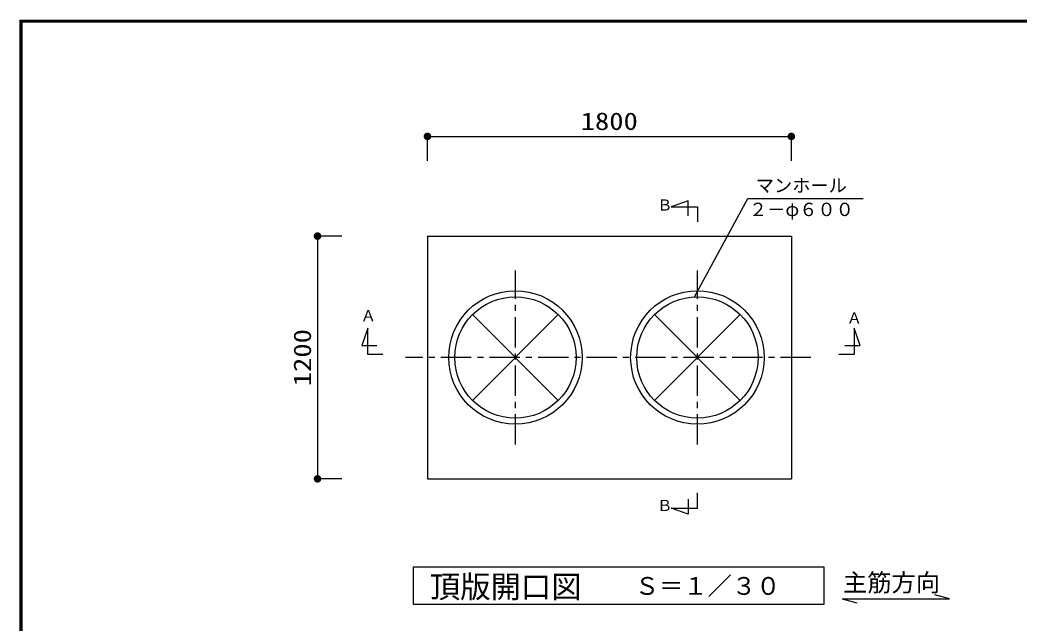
# Model space of a CAD drawing. Units: millimetres, scale not verified. Extents: x -8093 to 8093, y -5792 to 5792.
# Drawn here: x -8093 to -3147, y 2806 to 5792 of the extents above; entities that cross this region are included whole.
import ezdxf
from ezdxf.enums import TextEntityAlignment as Align

# ---------------------------------------------------------------- set-up
doc = ezdxf.new("R2010")
doc.units = ezdxf.units.MM
doc.header["$LTSCALE"] = 30
doc.linetypes.add('CHAIN1', pattern=[8, 5, -1, 1, -1])
for name, color, linetype, lineweight in [('0-0_Axis_waku', 7, 'Continuous', 25), ('0-1_00クル-フ-0躯体', 3, 'Continuous', 25), ('0-2_00クル-フ-1機器', 2, 'Continuous', 25), ('0-3_00クル-フ-6寸法', 132, 'Continuous', 25)]:
    doc.layers.add(name, color=color, linetype=linetype, lineweight=lineweight)
doc.styles.add('ＭＳ ゴシック', font='')
doc.styles.get('ＭＳ ゴシック').set_extended_font_data('MS Gothic')

msp = doc.modelspace()

# ---------------------------------------------------------------- linework, layer by layer
at = {"layer": '0-0_Axis_waku'}
for p, q in [((-8093.4, 5792.4), (8093.4, 5792.4)), ((-8093.4, 5792.4), (-8093.4, -5792.4)), ((-8092.8, 5791.8), (8092.8, 5791.8)), ((-8092.8, 5791.8), (-8092.8, -5791.8)), ((-8092.2, 5791.2), (8092.2, 5791.2)), ((-8092.2, 5791.2), (-8092.2, -5791.2)), ((-8091.6, 5790.6), (8091.6, 5790.6)), ((-8091.6, 5790.6), (-8091.6, -5790.6)), ((-8091, 5790), (8091, 5790)), ((-8091, 5790), (-8091, -5790)), ((-8090.4, 5789.4), (8090.4, 5789.4)), ((-8090.4, 5789.4), (-8090.4, -5789.4)), ((-8089.8, 5788.8), (8089.8, 5788.8)), ((-8089.8, 5788.8), (-8089.8, -5788.8)), ((-8089.2, 5788.2), (8089.2, 5788.2)), ((-8089.2, 5788.2), (-8089.2, -5788.2)), ((-8088.6, 5787.6), (8088.6, 5787.6)), ((-8088.6, 5787.6), (-8088.6, -5787.6)), ((-8088, 5787), (8088, 5787)), ((-8088, 5787), (-8088, -5787)), ((-8087.4, 5786.4), (8087.4, 5786.4)), ((-8087.4, 5786.4), (-8087.4, -5786.4)), ((-8086.8, 5785.8), (8086.8, 5785.8)), ((-8086.8, 5785.8), (-8086.8, -5785.8)), ((-8086.2, 5785.2), (8086.2, 5785.2)), ((-8086.2, 5785.2), (-8086.2, -5785.2)), ((-8085.6, 5784.6), (8085.6, 5784.6)), ((-8085.6, 5784.6), (-8085.6, -5784.6)), ((-8085, 5784), (8085, 5784)), ((-8085, 5784), (-8085, -5784))]:
    msp.add_line(p, q, dxfattribs=at)
at = {"layer": '0-1_00クル-フ-0躯体', "color": 2}
for p, q in [((-4757.91, 4423.63), (-4494.13, 4909.64)), ((-4494.13, 4909.64), (-3923.19, 4909.64))]:
    msp.add_line(p, q, dxfattribs=at)
at = {"layer": '0-1_00クル-フ-0躯体'}
msp.add_line((-4027.38, 2930.53), (-3954.93, 2911.12), dxfattribs=at)
for points in [[(-4787.99, 4823.63), (-4787.99, 4898.63), (-4872.99, 4868.63)], [(-4872.99, 4868.63), (-4742.99, 4868.63), (-4742.99, 4793.63)], [(-6297.91, 4138.63), (-6372.91, 4138.63), (-6372.91, 4268.63), (-6402.91, 4183.63), (-6327.91, 4183.63)], [(-3967.91, 4268.63), (-3967.91, 4138.63), (-4042.91, 4138.63)], [(-4012.91, 4183.63), (-3937.91, 4183.63), (-3967.91, 4268.63)], [(-4872.99, 3378.63), (-4742.99, 3378.63), (-4742.99, 3453.63)], [(-4787.99, 3423.63), (-4787.99, 3348.63), (-4872.99, 3378.63)], [(-4027.38, 2930.53), (-3496.42, 2930.53), (-3568.87, 2949.94)]]:
    msp.add_lwpolyline(points, dxfattribs=at)
msp.add_lwpolyline([(-4117.75, 3088.27), (-4117.75, 2901.96), (-6147.08, 2901.96), (-6147.08, 3088.27)], close=True, dxfattribs=at)
at = {"layer": '0-2_00クル-フ-1機器'}
for p, q in [((-6077.91, 4723.63), (-4277.91, 4723.63)), ((-4277.91, 4723.63), (-4277.91, 3523.63)), ((-5855.04, 4335.76), (-5430.78, 3911.5)), ((-5855.04, 3911.5), (-5430.78, 4335.76)), ((-4955.04, 4335.76), (-4530.78, 3911.5)), ((-4955.04, 3911.5), (-4530.78, 4335.76))]:
    msp.add_line(p, q, dxfattribs=at)
at = {"layer": '0-2_00クル-フ-1機器', "linetype": 'CHAIN1'}
for p, q in [((-5642.91, 3693.63), (-5642.91, 4553.63)), ((-4742.91, 3693.63), (-4742.91, 4553.63)), ((-4181.14, 4123.63), (-6186.69, 4123.63))]:
    msp.add_line(p, q, dxfattribs=at)
at = {"layer": '0-2_00クル-フ-1機器'}
msp.add_lwpolyline([(-6077.91, 4723.63), (-6077.91, 3523.63), (-4277.91, 3523.63)], dxfattribs=at)
for centre, radius in [((-5642.91, 4123.63), 330), ((-4742.91, 4123.63), 330), ((-5642.91, 4123.63), 300), ((-4742.91, 4123.63), 300)]:
    msp.add_circle(centre, radius, dxfattribs=at)
at = {"layer": '0-3_00クル-フ-6寸法', "color": 4}
for p, q in [((-6077.91, 5096.71), (-6077.91, 5216.71)), ((-6077.91, 5216.71), (-4277.91, 5216.71)), ((-4277.91, 5096.71), (-4277.91, 5216.71)), ((-6501.82, 4723.63), (-6621.82, 4723.63)), ((-6621.82, 4723.63), (-6621.82, 3523.63)), ((-6501.82, 3523.63), (-6621.82, 3523.63))]:
    msp.add_line(p, q, dxfattribs=at)
at = {"layer": '0-3_00クル-フ-6寸法'}
for points in [[(-6077.91, 5216.71), (-6096.66, 5216.71), (-6096.52, 5219.06)], [(-6077.91, 5216.71), (-6096.52, 5214.36), (-6096.66, 5216.71)], [(-6077.91, 5216.71), (-6096.52, 5219.06), (-6096.07, 5221.38)], [(-6077.91, 5216.71), (-6096.07, 5212.05), (-6096.52, 5214.36)], [(-6077.91, 5216.71), (-6096.07, 5221.38), (-6095.35, 5223.61)], [(-6077.91, 5216.71), (-6095.35, 5209.81), (-6096.07, 5212.05)], [(-6077.91, 5216.71), (-6095.35, 5223.61), (-6094.34, 5225.75)], [(-6077.91, 5216.71), (-6094.34, 5207.68), (-6095.35, 5209.81)], [(-6077.91, 5216.71), (-6094.34, 5225.75), (-6093.08, 5227.73)], [(-6077.91, 5216.71), (-6093.08, 5205.69), (-6094.34, 5207.68)], [(-6077.91, 5216.71), (-6093.08, 5227.73), (-6091.58, 5229.55)], [(-6077.91, 5216.71), (-6091.58, 5203.88), (-6093.08, 5205.69)], [(-6077.91, 5216.71), (-6091.58, 5229.55), (-6089.86, 5231.16)], [(-6077.91, 5216.71), (-6089.86, 5202.27), (-6091.58, 5203.88)], [(-6077.91, 5216.71), (-6089.86, 5231.16), (-6087.96, 5232.54)], [(-6077.91, 5216.71), (-6087.96, 5200.88), (-6089.86, 5202.27)], [(-6077.91, 5216.71), (-6087.96, 5232.54), (-6085.9, 5233.68)], [(-6077.91, 5216.71), (-6085.9, 5199.75), (-6087.96, 5200.88)], [(-6077.91, 5216.71), (-6085.9, 5233.68), (-6083.71, 5234.54)], [(-6077.91, 5216.71), (-6083.71, 5198.88), (-6085.9, 5199.75)], [(-6077.91, 5216.71), (-6083.71, 5234.54), (-6081.43, 5235.13)], [(-6077.91, 5216.71), (-6081.43, 5198.29), (-6083.71, 5198.88)], [(-6077.91, 5216.71), (-6081.43, 5235.13), (-6079.09, 5235.43)], [(-6077.91, 5216.71), (-6079.09, 5198), (-6081.43, 5198.29)], [(-6077.91, 5216.71), (-6079.09, 5235.43), (-6076.74, 5235.43)], [(-6077.91, 5216.71), (-6076.74, 5198), (-6079.09, 5198)], [(-6077.91, 5216.71), (-6076.74, 5235.43), (-6074.4, 5235.13)], [(-6077.91, 5216.71), (-6074.4, 5235.13), (-6072.12, 5234.54)], [(-6077.91, 5216.71), (-6072.12, 5234.54), (-6069.93, 5233.68)], [(-6077.91, 5216.71), (-6069.93, 5233.68), (-6067.87, 5232.54)], [(-6077.91, 5216.71), (-6067.87, 5232.54), (-6065.96, 5231.16)], [(-6077.91, 5216.71), (-6065.96, 5231.16), (-6064.24, 5229.55)], [(-6077.91, 5216.71), (-6064.24, 5229.55), (-6062.74, 5227.73)], [(-6077.91, 5216.71), (-6062.74, 5227.73), (-6061.48, 5225.75)], [(-6077.91, 5216.71), (-6061.48, 5225.75), (-6060.48, 5223.61)], [(-6077.91, 5216.71), (-6060.48, 5223.61), (-6059.75, 5221.38)], [(-6077.91, 5216.71), (-6059.75, 5221.38), (-6059.31, 5219.06)], [(-6077.91, 5216.71), (-6059.31, 5219.06), (-6059.16, 5216.71)], [(-6077.91, 5216.71), (-6074.4, 5198.29), (-6076.74, 5198)], [(-6077.91, 5216.71), (-6072.12, 5198.88), (-6074.4, 5198.29)], [(-6077.91, 5216.71), (-6069.93, 5199.75), (-6072.12, 5198.88)], [(-6077.91, 5216.71), (-6067.87, 5200.88), (-6069.93, 5199.75)], [(-6077.91, 5216.71), (-6065.96, 5202.27), (-6067.87, 5200.88)], [(-6077.91, 5216.71), (-6064.24, 5203.88), (-6065.96, 5202.27)], [(-6077.91, 5216.71), (-6062.74, 5205.69), (-6064.24, 5203.88)], [(-6077.91, 5216.71), (-6061.48, 5207.68), (-6062.74, 5205.69)], [(-6077.91, 5216.71), (-6060.48, 5209.81), (-6061.48, 5207.68)], [(-6077.91, 5216.71), (-6059.75, 5212.05), (-6060.48, 5209.81)], [(-6077.91, 5216.71), (-6059.31, 5214.36), (-6059.75, 5212.05)], [(-6077.91, 5216.71), (-6059.16, 5216.71), (-6059.31, 5214.36)], [(-4277.91, 5216.71), (-4296.66, 5216.71), (-4296.52, 5219.06)], [(-4277.91, 5216.71), (-4296.52, 5214.36), (-4296.66, 5216.71)], [(-4277.91, 5216.71), (-4296.52, 5219.06), (-4296.07, 5221.38)], [(-4277.91, 5216.71), (-4296.07, 5212.05), (-4296.52, 5214.36)], [(-4277.91, 5216.71), (-4296.07, 5221.38), (-4295.35, 5223.61)], [(-4277.91, 5216.71), (-4295.35, 5209.81), (-4296.07, 5212.05)], [(-4277.91, 5216.71), (-4295.35, 5223.61), (-4294.34, 5225.75)], [(-4277.91, 5216.71), (-4294.34, 5207.68), (-4295.35, 5209.81)], [(-4277.91, 5216.71), (-4294.34, 5225.75), (-4293.08, 5227.73)], [(-4277.91, 5216.71), (-4293.08, 5205.69), (-4294.34, 5207.68)], [(-4277.91, 5216.71), (-4293.08, 5227.73), (-4291.58, 5229.55)], [(-4277.91, 5216.71), (-4291.58, 5203.88), (-4293.08, 5205.69)], [(-4277.91, 5216.71), (-4291.58, 5229.55), (-4289.86, 5231.16)], [(-4277.91, 5216.71), (-4289.86, 5202.27), (-4291.58, 5203.88)], [(-4277.91, 5216.71), (-4289.86, 5231.16), (-4287.96, 5232.54)], [(-4277.91, 5216.71), (-4287.96, 5200.88), (-4289.86, 5202.27)], [(-4277.91, 5216.71), (-4287.96, 5232.54), (-4285.9, 5233.68)], [(-4277.91, 5216.71), (-4285.9, 5199.75), (-4287.96, 5200.88)], [(-4277.91, 5216.71), (-4285.9, 5233.68), (-4283.71, 5234.54)], [(-4277.91, 5216.71), (-4283.71, 5198.88), (-4285.9, 5199.75)], [(-4277.91, 5216.71), (-4283.71, 5234.54), (-4281.43, 5235.13)], [(-4277.91, 5216.71), (-4281.43, 5198.29), (-4283.71, 5198.88)], [(-4277.91, 5216.71), (-4281.43, 5235.13), (-4279.09, 5235.43)], [(-4277.91, 5216.71), (-4279.09, 5198), (-4281.43, 5198.29)], [(-4277.91, 5216.71), (-4279.09, 5235.43), (-4276.74, 5235.43)], [(-4277.91, 5216.71), (-4276.74, 5198), (-4279.09, 5198)], [(-4277.91, 5216.71), (-4276.74, 5235.43), (-4274.4, 5235.13)], [(-4277.91, 5216.71), (-4274.4, 5235.13), (-4272.12, 5234.54)], [(-4277.91, 5216.71), (-4272.12, 5234.54), (-4269.93, 5233.68)], [(-4277.91, 5216.71), (-4269.93, 5233.68), (-4267.87, 5232.54)], [(-4277.91, 5216.71), (-4267.87, 5232.54), (-4265.96, 5231.16)], [(-4277.91, 5216.71), (-4265.96, 5231.16), (-4264.24, 5229.55)], [(-4277.91, 5216.71), (-4264.24, 5229.55), (-4262.74, 5227.73)], [(-4277.91, 5216.71), (-4262.74, 5227.73), (-4261.48, 5225.75)], [(-4277.91, 5216.71), (-4261.48, 5225.75), (-4260.48, 5223.61)], [(-4277.91, 5216.71), (-4260.48, 5223.61), (-4259.75, 5221.38)], [(-4277.91, 5216.71), (-4259.75, 5221.38), (-4259.31, 5219.06)], [(-4277.91, 5216.71), (-4259.31, 5219.06), (-4259.16, 5216.71)], [(-4277.91, 5216.71), (-4274.4, 5198.29), (-4276.74, 5198)], [(-4277.91, 5216.71), (-4272.12, 5198.88), (-4274.4, 5198.29)], [(-4277.91, 5216.71), (-4269.93, 5199.75), (-4272.12, 5198.88)], [(-4277.91, 5216.71), (-4267.87, 5200.88), (-4269.93, 5199.75)], [(-4277.91, 5216.71), (-4265.96, 5202.27), (-4267.87, 5200.88)], [(-4277.91, 5216.71), (-4264.24, 5203.88), (-4265.96, 5202.27)], [(-4277.91, 5216.71), (-4262.74, 5205.69), (-4264.24, 5203.88)], [(-4277.91, 5216.71), (-4261.48, 5207.68), (-4262.74, 5205.69)], [(-4277.91, 5216.71), (-4260.48, 5209.81), (-4261.48, 5207.68)], [(-4277.91, 5216.71), (-4259.75, 5212.05), (-4260.48, 5209.81)], [(-4277.91, 5216.71), (-4259.31, 5214.36), (-4259.75, 5212.05)], [(-4277.91, 5216.71), (-4259.16, 5216.71), (-4259.31, 5214.36)], [(-6621.82, 4723.63), (-6640.53, 4724.81), (-6640.24, 4727.14)], [(-6621.82, 4723.63), (-6640.53, 4722.45), (-6640.53, 4724.81)], [(-6621.82, 4723.63), (-6640.24, 4720.12), (-6640.53, 4722.45)], [(-6621.82, 4723.63), (-6640.24, 4727.14), (-6639.65, 4729.42)], [(-6621.82, 4723.63), (-6639.65, 4717.84), (-6640.24, 4720.12)], [(-6621.82, 4723.63), (-6639.65, 4729.42), (-6638.78, 4731.61)], [(-6621.82, 4723.63), (-6638.78, 4715.65), (-6639.65, 4717.84)], [(-6621.82, 4723.63), (-6638.78, 4731.61), (-6637.65, 4733.68)], [(-6621.82, 4723.63), (-6637.65, 4713.58), (-6638.78, 4715.65)], [(-6621.82, 4723.63), (-6637.65, 4733.68), (-6636.26, 4735.58)], [(-6621.82, 4723.63), (-6636.26, 4711.68), (-6637.65, 4713.58)], [(-6621.82, 4723.63), (-6636.26, 4735.58), (-6634.65, 4737.3)], [(-6621.82, 4723.63), (-6634.65, 4709.96), (-6636.26, 4711.68)], [(-6621.82, 4723.63), (-6634.65, 4737.3), (-6632.84, 4738.8)], [(-6621.82, 4723.63), (-6632.84, 4708.46), (-6634.65, 4709.96)], [(-6621.82, 4723.63), (-6632.84, 4738.8), (-6630.85, 4740.06)], [(-6621.82, 4723.63), (-6630.85, 4707.2), (-6632.84, 4708.46)], [(-6621.82, 4723.63), (-6630.85, 4740.06), (-6628.72, 4741.06)], [(-6621.82, 4723.63), (-6628.72, 4706.2), (-6630.85, 4707.2)], [(-6621.82, 4723.63), (-6628.72, 4741.06), (-6626.48, 4741.79)], [(-6621.82, 4723.63), (-6626.48, 4705.47), (-6628.72, 4706.2)], [(-6621.82, 4723.63), (-6626.48, 4741.79), (-6624.17, 4742.23)], [(-6621.82, 4723.63), (-6624.17, 4705.03), (-6626.48, 4705.47)], [(-6621.82, 4723.63), (-6624.17, 4742.23), (-6621.82, 4742.38)], [(-6621.82, 4723.63), (-6621.82, 4704.88), (-6624.17, 4705.03)], [(-6621.82, 4723.63), (-6621.82, 4742.38), (-6619.47, 4742.23)], [(-6621.82, 4723.63), (-6619.47, 4742.23), (-6617.15, 4741.79)], [(-6621.82, 4723.63), (-6617.15, 4741.79), (-6614.92, 4741.06)], [(-6621.82, 4723.63), (-6614.92, 4741.06), (-6612.78, 4740.06)], [(-6621.82, 4723.63), (-6612.78, 4740.06), (-6610.8, 4738.8)], [(-6621.82, 4723.63), (-6610.8, 4738.8), (-6608.98, 4737.3)], [(-6621.82, 4723.63), (-6608.98, 4737.3), (-6607.37, 4735.58)], [(-6621.82, 4723.63), (-6607.37, 4735.58), (-6605.99, 4733.68)], [(-6621.82, 4723.63), (-6605.99, 4733.68), (-6604.85, 4731.61)], [(-6621.82, 4723.63), (-6604.85, 4731.61), (-6603.99, 4729.42)], [(-6621.82, 4723.63), (-6603.99, 4729.42), (-6603.4, 4727.14)], [(-6621.82, 4723.63), (-6603.4, 4727.14), (-6603.1, 4724.81)], [(-6621.82, 4723.63), (-6603.1, 4724.81), (-6603.1, 4722.45)], [(-6621.82, 4723.63), (-6619.47, 4705.03), (-6621.82, 4704.88)], [(-6621.82, 4723.63), (-6617.15, 4705.47), (-6619.47, 4705.03)], [(-6621.82, 4723.63), (-6614.92, 4706.2), (-6617.15, 4705.47)], [(-6621.82, 4723.63), (-6612.78, 4707.2), (-6614.92, 4706.2)], [(-6621.82, 4723.63), (-6610.8, 4708.46), (-6612.78, 4707.2)], [(-6621.82, 4723.63), (-6608.98, 4709.96), (-6610.8, 4708.46)], [(-6621.82, 4723.63), (-6607.37, 4711.68), (-6608.98, 4709.96)], [(-6621.82, 4723.63), (-6605.99, 4713.58), (-6607.37, 4711.68)], [(-6621.82, 4723.63), (-6604.85, 4715.65), (-6605.99, 4713.58)], [(-6621.82, 4723.63), (-6603.99, 4717.84), (-6604.85, 4715.65)], [(-6621.82, 4723.63), (-6603.4, 4720.12), (-6603.99, 4717.84)], [(-6621.82, 4723.63), (-6603.1, 4722.45), (-6603.4, 4720.12)], [(-6621.82, 3523.63), (-6640.53, 3524.81), (-6640.24, 3527.14)], [(-6621.82, 3523.63), (-6640.53, 3522.45), (-6640.53, 3524.81)], [(-6621.82, 3523.63), (-6640.24, 3520.12), (-6640.53, 3522.45)], [(-6621.82, 3523.63), (-6640.24, 3527.14), (-6639.65, 3529.42)], [(-6621.82, 3523.63), (-6639.65, 3517.84), (-6640.24, 3520.12)], [(-6621.82, 3523.63), (-6639.65, 3529.42), (-6638.78, 3531.61)], [(-6621.82, 3523.63), (-6638.78, 3515.65), (-6639.65, 3517.84)], [(-6621.82, 3523.63), (-6638.78, 3531.61), (-6637.65, 3533.68)], [(-6621.82, 3523.63), (-6637.65, 3513.58), (-6638.78, 3515.65)], [(-6621.82, 3523.63), (-6637.65, 3533.68), (-6636.26, 3535.58)], [(-6621.82, 3523.63), (-6636.26, 3511.68), (-6637.65, 3513.58)], [(-6621.82, 3523.63), (-6636.26, 3535.58), (-6634.65, 3537.3)], [(-6621.82, 3523.63), (-6634.65, 3509.96), (-6636.26, 3511.68)], [(-6621.82, 3523.63), (-6634.65, 3537.3), (-6632.84, 3538.8)], [(-6621.82, 3523.63), (-6632.84, 3508.46), (-6634.65, 3509.96)], [(-6621.82, 3523.63), (-6632.84, 3538.8), (-6630.85, 3540.06)], [(-6621.82, 3523.63), (-6630.85, 3507.2), (-6632.84, 3508.46)], [(-6621.82, 3523.63), (-6630.85, 3540.06), (-6628.72, 3541.06)], [(-6621.82, 3523.63), (-6628.72, 3506.2), (-6630.85, 3507.2)], [(-6621.82, 3523.63), (-6628.72, 3541.06), (-6626.48, 3541.79)], [(-6621.82, 3523.63), (-6626.48, 3505.47), (-6628.72, 3506.2)], [(-6621.82, 3523.63), (-6626.48, 3541.79), (-6624.17, 3542.23)], [(-6621.82, 3523.63), (-6624.17, 3505.03), (-6626.48, 3505.47)], [(-6621.82, 3523.63), (-6624.17, 3542.23), (-6621.82, 3542.38)], [(-6621.82, 3523.63), (-6621.82, 3504.88), (-6624.17, 3505.03)], [(-6621.82, 3523.63), (-6621.82, 3542.38), (-6619.47, 3542.23)], [(-6621.82, 3523.63), (-6619.47, 3542.23), (-6617.15, 3541.79)], [(-6621.82, 3523.63), (-6617.15, 3541.79), (-6614.92, 3541.06)], [(-6621.82, 3523.63), (-6614.92, 3541.06), (-6612.78, 3540.06)], [(-6621.82, 3523.63), (-6612.78, 3540.06), (-6610.8, 3538.8)], [(-6621.82, 3523.63), (-6610.8, 3538.8), (-6608.98, 3537.3)], [(-6621.82, 3523.63), (-6608.98, 3537.3), (-6607.37, 3535.58)], [(-6621.82, 3523.63), (-6607.37, 3535.58), (-6605.99, 3533.68)], [(-6621.82, 3523.63), (-6605.99, 3533.68), (-6604.85, 3531.61)], [(-6621.82, 3523.63), (-6604.85, 3531.61), (-6603.99, 3529.42)], [(-6621.82, 3523.63), (-6603.99, 3529.42), (-6603.4, 3527.14)], [(-6621.82, 3523.63), (-6603.4, 3527.14), (-6603.1, 3524.81)], [(-6621.82, 3523.63), (-6603.1, 3524.81), (-6603.1, 3522.45)], [(-6621.82, 3523.63), (-6619.47, 3505.03), (-6621.82, 3504.88)], [(-6621.82, 3523.63), (-6617.15, 3505.47), (-6619.47, 3505.03)], [(-6621.82, 3523.63), (-6614.92, 3506.2), (-6617.15, 3505.47)], [(-6621.82, 3523.63), (-6612.78, 3507.2), (-6614.92, 3506.2)], [(-6621.82, 3523.63), (-6610.8, 3508.46), (-6612.78, 3507.2)], [(-6621.82, 3523.63), (-6608.98, 3509.96), (-6610.8, 3508.46)], [(-6621.82, 3523.63), (-6607.37, 3511.68), (-6608.98, 3509.96)], [(-6621.82, 3523.63), (-6605.99, 3513.58), (-6607.37, 3511.68)], [(-6621.82, 3523.63), (-6604.85, 3515.65), (-6605.99, 3513.58)], [(-6621.82, 3523.63), (-6603.99, 3517.84), (-6604.85, 3515.65)], [(-6621.82, 3523.63), (-6603.4, 3520.12), (-6603.99, 3517.84)], [(-6621.82, 3523.63), (-6603.1, 3522.45), (-6603.4, 3520.12)]]:
    msp.add_solid(points, dxfattribs=at)

# ---------------------------------------------------------------- texts
at = {"layer": '0-1_00クル-フ-0躯体', "color": 4, "style": 'ＭＳ ゴシック'}
for s, height, p in [('マンホール', 65.98, (-4453.84, 4921.58)), ('Ｂ', 54.99, (-4941.43, 4833.62)), ('２－φ６００', 65.98, (-4487.39, 4803.18)), ('Ａ', 54.99, (-6407.99, 4286.45)), ('Ａ', 54.99, (-4003.91, 4274.92)), ('Ｂ', 54.99, (-4941.67, 3348.08)), ('主筋方向', 87.98, (-4022.6, 2940.2)), ('頂版開口図', 110, (-6065.84, 2901.99)), ('Ｓ＝１／３０', 87.98, (-5052.28, 2923.66))]:
    msp.add_text(s, height=height, dxfattribs=at).set_placement(p, align=Align.BOTTOM_LEFT)
at = {"layer": '0-3_00クル-フ-6寸法', "color": 3, "style": 'ＭＳ ゴシック', "width": 1.2}
msp.add_text('1800', height=86.66, dxfattribs=at).set_placement((-5320.2, 5222.56), align=Align.BOTTOM_LEFT)
msp.add_text('1200', height=86.66, rotation=90, dxfattribs=at).set_placement((-6627.66, 3981.34), align=Align.BOTTOM_LEFT)

doc.saveas('drawing.dxf')
